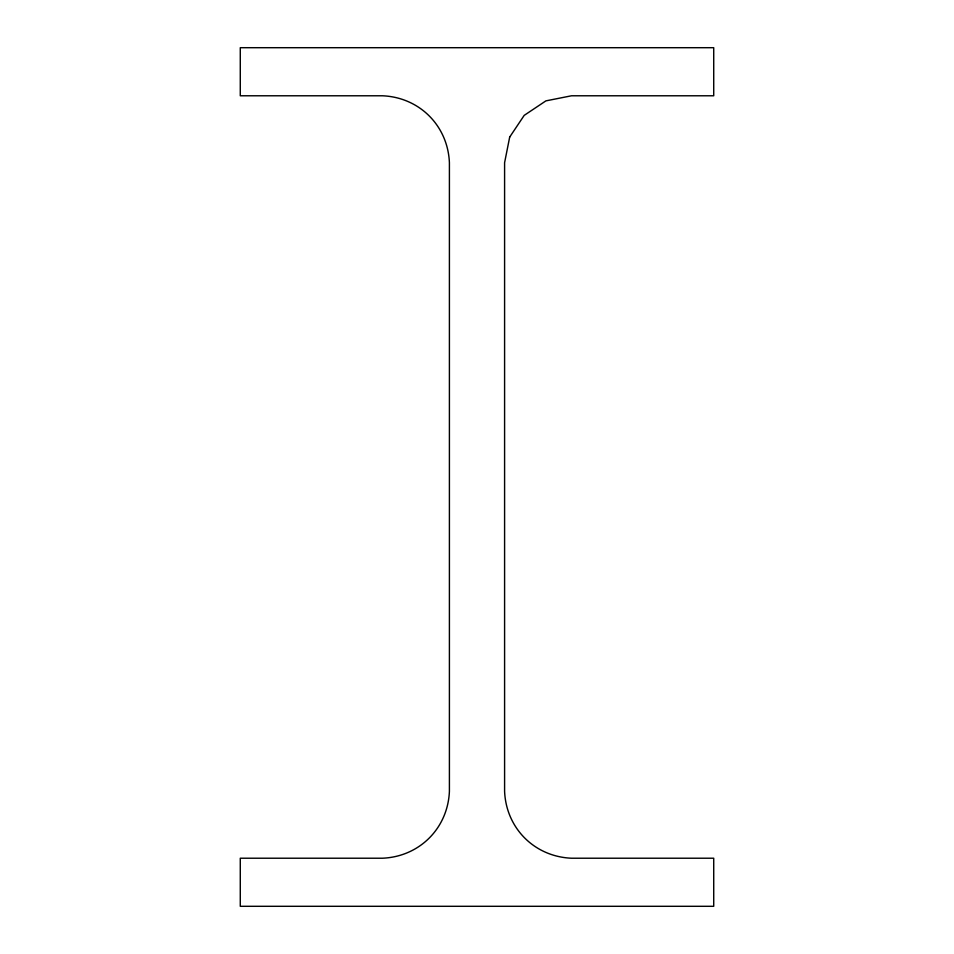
<?xml version="1.0" encoding="UTF-8"?>
<svg xmlns="http://www.w3.org/2000/svg" width="954" height="954" viewBox="0 0 954 954"><rect width="100%" height="100%" fill="white"/><g stroke="black" fill="none" stroke-linecap="round" stroke-linejoin="round"><path stroke-width="1.43" d="M509.686 137.09L504.594 162.693L504.594 791.307C506.145 828.299 534.526 856.668 571.506 858.218L713.723 858.218L713.723 906.3L240.277 906.3L240.277 858.218L382.494 858.218C419.474 856.668 447.855 828.299 449.406 791.307L449.406 162.693C447.855 125.701 419.474 97.332 382.494 95.782L240.277 95.782L240.277 47.7L713.723 47.7L713.723 95.782L571.506 95.782L545.903 100.874L524.199 115.374L509.686 137.09"/></g></svg>
